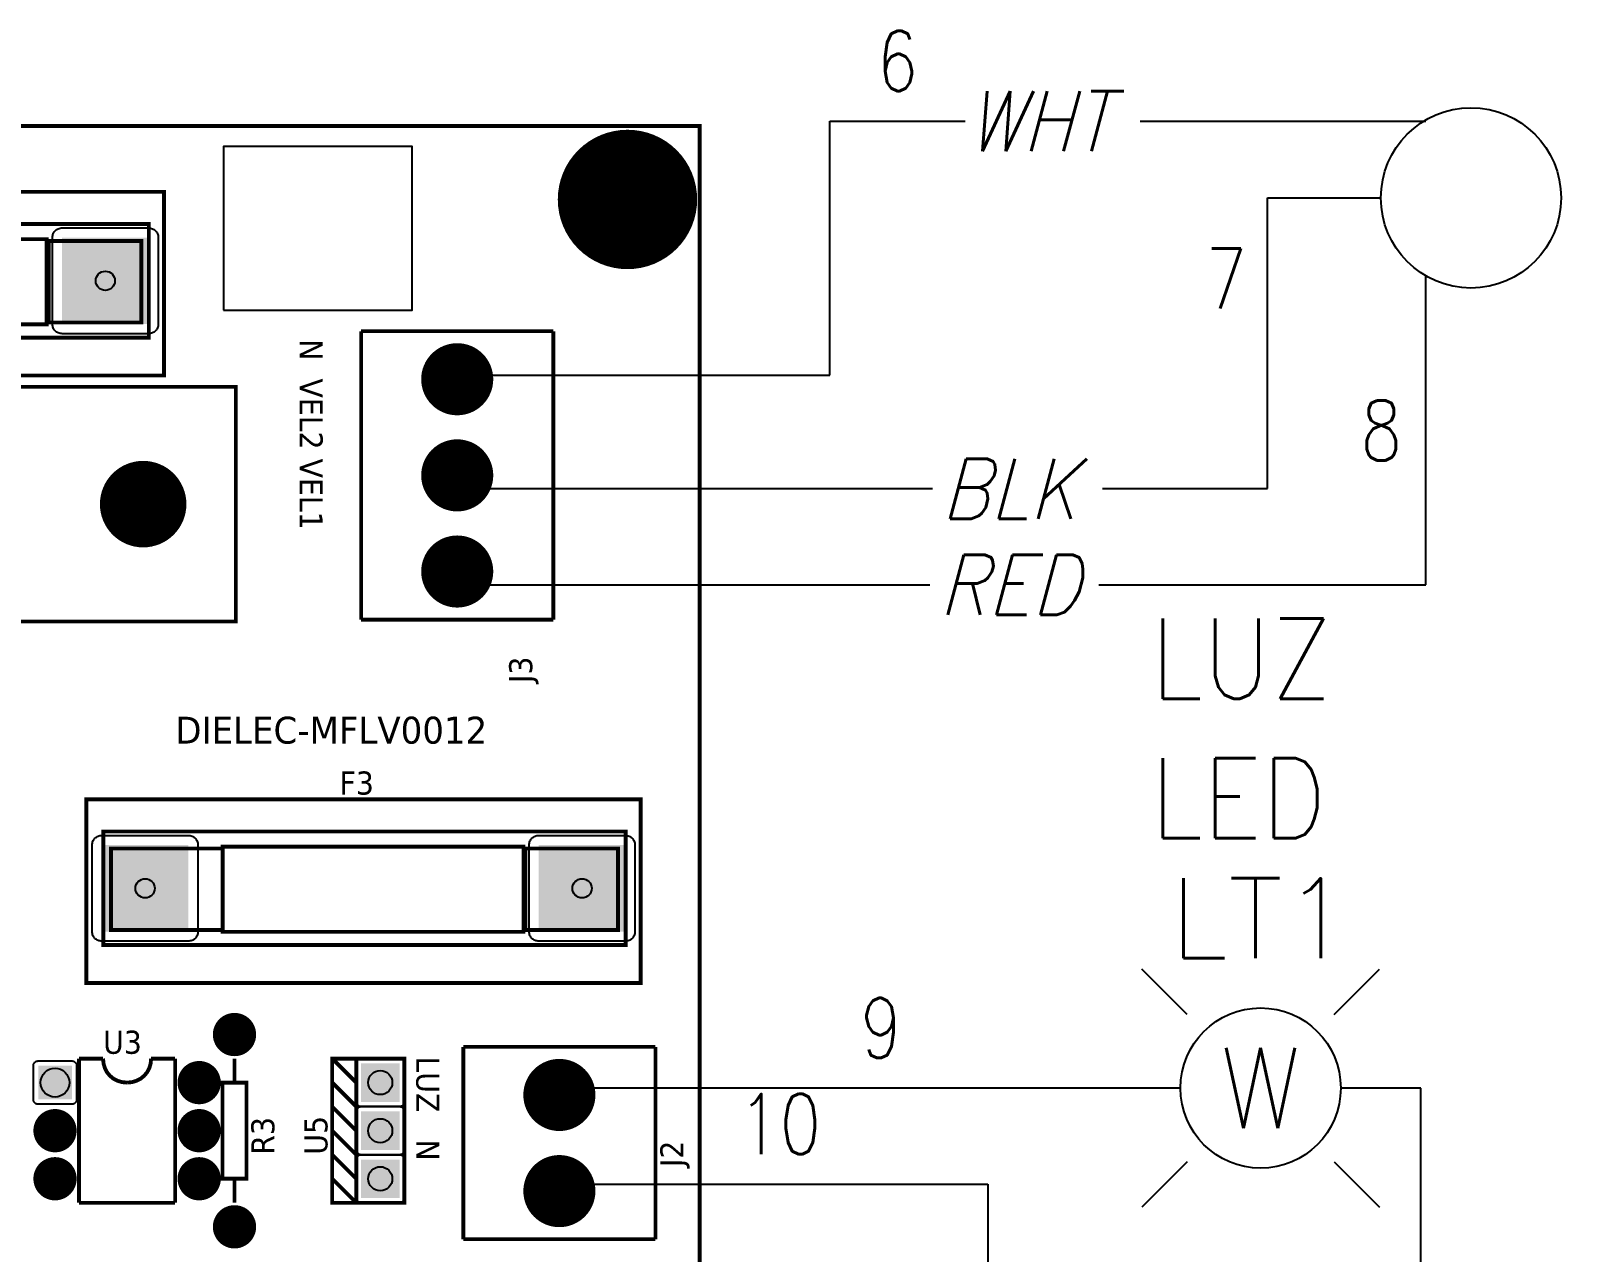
# Model space of a CAD drawing. Header units: millimetres. Extents: x 123.5 to 144.3, y 105.4 to 121.6.
# Drawn here: x 132.199 to 137.034, y 110.957 to 114.767 of the extents above; entities that cross this region are included whole.
import ezdxf
from ezdxf.enums import TextEntityAlignment as Align

# ---------------------------------------------------------------- set-up
doc = ezdxf.new("R2010")
doc.units = ezdxf.units.MM
for name, color, linetype in [('DESC', 250, 'Continuous'), ('MISC', 7, 'Continuous'), ('SYMS', 7, 'Continuous'), ('TAGS', 250, 'Continuous'), ('WIRES', 7, 'Continuous')]:
    doc.layers.add(name, color=color, linetype=linetype)
doc.layers.add('WIRENO', color=7, linetype='Continuous', true_color=0x000000)
doc.styles.get("Standard").update_dxf_attribs({"font": 'tahoma.ttf'})
doc.styles.add('WD', font='romans.shx')

# ---------------------------------------------------------------- blocks, each defined once
blk = doc.blocks.new('EPAD')
at = {"const_width": 0.5}
blk.add_lwpolyline([(-0.25, 0, 1), (0.25, 0, 1)], format="xyb", close=True, dxfattribs=at)
blk = doc.blocks.new('RPAD')
blk.add_trace([(-0.5, -0.5), (-0.5, 0.5), (0.5, -0.5), (0.5, 0.5)])
blk = doc.blocks.new('tarjetaconvariacion')
at = {"const_width": 0.008}
for points in [[(127.847, 109.7465), (133.0405, 109.7465), (133.0405, 113.7851), (127.847, 113.7851), (127.847, 109.7465)], [(127.847, 109.7465), (133.0405, 109.7465), (133.0405, 113.7851), (127.847, 113.7851), (127.847, 109.7465)], [(127.847, 109.7465), (133.0405, 109.7465), (133.0405, 113.7851), (127.847, 113.7851), (127.847, 109.7465)], [(130.7722, 113.2662), (131.9257, 113.2662), (131.9257, 113.6481), (130.7722, 113.6481), (130.7722, 113.2662)], [(130.7722, 113.2662), (131.9257, 113.2662), (131.9257, 113.6481), (130.7722, 113.6481), (130.7722, 113.2662)], [(130.7722, 113.2662), (131.9257, 113.2662), (131.9257, 113.6481), (130.7722, 113.6481), (130.7722, 113.2662)], [(130.8076, 113.3449), (131.8942, 113.3449), (131.8942, 113.5812), (130.8076, 113.5812), (130.8076, 113.3449)], [(130.8076, 113.3449), (131.8942, 113.3449), (131.8942, 113.5812), (130.8076, 113.5812), (130.8076, 113.3449)], [(130.8076, 113.3449), (131.8942, 113.3449), (131.8942, 113.5812), (130.8076, 113.5812), (130.8076, 113.3449)], [(131.0557, 113.3725), (131.6816, 113.3725), (131.6816, 113.5497), (131.0557, 113.5497), (131.0557, 113.3725)], [(131.0557, 113.3725), (131.6816, 113.3725), (131.6816, 113.5497), (131.0557, 113.5497), (131.0557, 113.3725)], [(131.0557, 113.3725), (131.6816, 113.3725), (131.6816, 113.5497), (131.0557, 113.5497), (131.0557, 113.3725)], [(131.6856, 113.3764), (131.8785, 113.3764), (131.8785, 113.5457), (131.6856, 113.5457), (131.6856, 113.3764)], [(131.6856, 113.3764), (131.8785, 113.3764), (131.8785, 113.5457), (131.6856, 113.5457), (131.6856, 113.3764)], [(131.6856, 113.3764), (131.8785, 113.3764), (131.8785, 113.5457), (131.6856, 113.5457), (131.6856, 113.3764)], [(132.336, 113.3583), (132.736, 113.3583)], [(132.336, 113.3583), (132.336, 112.7583)], [(132.336, 113.3583), (132.736, 113.3583)], [(132.336, 113.3583), (132.336, 112.7583)], [(132.336, 113.3583), (132.736, 113.3583)], [(132.336, 113.3583), (132.336, 112.7583)], [(132.736, 112.7583), (132.736, 113.3583)], [(132.736, 112.7583), (132.736, 113.3583)], [(132.736, 112.7583), (132.736, 113.3583)], [(130.6974, 112.7544), (132.0753, 112.7544), (132.0753, 113.2426), (130.6974, 113.2426), (130.6974, 112.7544)], [(130.6974, 112.7544), (132.0753, 112.7544), (132.0753, 113.2426), (130.6974, 113.2426), (130.6974, 112.7544)], [(130.6974, 112.7544), (132.0753, 112.7544), (132.0753, 113.2426), (130.6974, 113.2426), (130.6974, 112.7544)], [(132.336, 112.7583), (132.736, 112.7583)], [(132.336, 112.7583), (132.736, 112.7583)], [(132.336, 112.7583), (132.736, 112.7583)], [(131.7643, 112.0024), (132.9179, 112.0024), (132.9179, 112.3843), (131.7643, 112.3843), (131.7643, 112.0024)], [(131.7643, 112.0024), (132.9179, 112.0024), (132.9179, 112.3843), (131.7643, 112.3843), (131.7643, 112.0024)], [(131.7643, 112.0024), (132.9179, 112.0024), (132.9179, 112.3843), (131.7643, 112.3843), (131.7643, 112.0024)], [(131.7997, 112.0812), (132.8864, 112.0812), (132.8864, 112.3174), (131.7997, 112.3174), (131.7997, 112.0812)], [(131.7997, 112.0812), (132.8864, 112.0812), (132.8864, 112.3174), (131.7997, 112.3174), (131.7997, 112.0812)], [(131.7997, 112.0812), (132.8864, 112.0812), (132.8864, 112.3174), (131.7997, 112.3174), (131.7997, 112.0812)], [(131.8155, 112.1127), (132.0478, 112.1127), (132.0478, 112.282), (131.8155, 112.282), (131.8155, 112.1127)], [(131.8155, 112.1127), (132.0478, 112.1127), (132.0478, 112.282), (131.8155, 112.282), (131.8155, 112.1127)], [(131.8155, 112.1127), (132.0478, 112.1127), (132.0478, 112.282), (131.8155, 112.282), (131.8155, 112.1127)], [(132.0478, 112.1087), (132.6738, 112.1087), (132.6738, 112.2859), (132.0478, 112.2859), (132.0478, 112.1087)], [(132.0478, 112.1087), (132.6738, 112.1087), (132.6738, 112.2859), (132.0478, 112.2859), (132.0478, 112.1087)], [(132.0478, 112.1087), (132.6738, 112.1087), (132.6738, 112.2859), (132.0478, 112.2859), (132.0478, 112.1087)], [(132.6777, 112.1127), (132.8706, 112.1127), (132.8706, 112.282), (132.6777, 112.282), (132.6777, 112.1127)], [(132.6777, 112.1127), (132.8706, 112.1127), (132.8706, 112.282), (132.6777, 112.282), (132.6777, 112.1127)], [(132.6777, 112.1127), (132.8706, 112.1127), (132.8706, 112.282), (132.6777, 112.282), (132.6777, 112.1127)], [(132.9486, 111.8694), (132.5486, 111.8694)], [(132.5486, 111.8694), (132.5486, 111.4694)], [(132.9486, 111.8694), (132.5486, 111.8694)], [(132.5486, 111.8694), (132.5486, 111.4694)], [(132.9486, 111.8694), (132.5486, 111.8694)], [(132.5486, 111.8694), (132.5486, 111.4694)], [(132.9486, 111.8694), (132.9486, 111.4694)], [(132.9486, 111.8694), (132.9486, 111.4694)], [(132.9486, 111.8694), (132.9486, 111.4694)], [(131.749, 111.8451), (131.799, 111.8451)], [(131.749, 111.8451), (131.749, 111.5451)], [(131.749, 111.8451), (131.799, 111.8451)], [(131.749, 111.8451), (131.749, 111.5451)], [(131.749, 111.8451), (131.799, 111.8451)], [(131.749, 111.8451), (131.749, 111.5451)], [(131.849, 111.7951), (131.8386, 111.7961), (131.829, 111.7989), (131.8205, 111.8033), (131.8132, 111.8093), (131.8072, 111.8166), (131.8028, 111.8251), (131.8, 111.8347), (131.799, 111.8451)], [(131.849, 111.7951), (131.8386, 111.7961), (131.829, 111.7989), (131.8205, 111.8033), (131.8132, 111.8093), (131.8072, 111.8166), (131.8028, 111.8251), (131.8, 111.8347), (131.799, 111.8451)], [(131.849, 111.7951), (131.8386, 111.7961), (131.829, 111.7989), (131.8205, 111.8033), (131.8132, 111.8093), (131.8072, 111.8166), (131.8028, 111.8251), (131.8, 111.8347), (131.799, 111.8451)], [(131.849, 111.7951), (131.8592, 111.7961), (131.8687, 111.7989), (131.8772, 111.8033), (131.8845, 111.8093), (131.8906, 111.8166), (131.8952, 111.8251), (131.898, 111.8347), (131.899, 111.8451)], [(131.849, 111.7951), (131.8592, 111.7961), (131.8687, 111.7989), (131.8772, 111.8033), (131.8845, 111.8093), (131.8906, 111.8166), (131.8952, 111.8251), (131.898, 111.8347), (131.899, 111.8451)], [(131.849, 111.7951), (131.8592, 111.7961), (131.8687, 111.7989), (131.8772, 111.8033), (131.8845, 111.8093), (131.8906, 111.8166), (131.8952, 111.8251), (131.898, 111.8347), (131.899, 111.8451)], [(131.899, 111.8451), (131.949, 111.8451)], [(131.899, 111.8451), (131.949, 111.8451)], [(131.899, 111.8451), (131.949, 111.8451)], [(131.949, 111.8451), (131.949, 111.5451)], [(131.949, 111.8451), (131.949, 111.5451)], [(131.949, 111.8451), (131.949, 111.5451)], [(132.0725, 111.8451), (132.0725, 111.7951)], [(132.0725, 111.8451), (132.0725, 111.7951)], [(132.0725, 111.8451), (132.0725, 111.7951)], [(132.3259, 111.5451), (132.4259, 111.5451), (132.4259, 111.8451), (132.3259, 111.8451), (132.3259, 111.5451), (132.2759, 111.5451), (132.2759, 111.8451), (132.3259, 111.8451)], [(132.3259, 111.7951), (132.2759, 111.8451)], [(132.3259, 111.5451), (132.4259, 111.5451), (132.4259, 111.8451), (132.3259, 111.8451), (132.3259, 111.5451), (132.2759, 111.5451), (132.2759, 111.8451), (132.3259, 111.8451)], [(132.3259, 111.7951), (132.2759, 111.8451)], [(132.3259, 111.5451), (132.4259, 111.5451), (132.4259, 111.8451), (132.3259, 111.8451), (132.3259, 111.5451), (132.2759, 111.5451), (132.2759, 111.8451), (132.3259, 111.8451)], [(132.3259, 111.7951), (132.2759, 111.8451)], [(132.0475, 111.5951), (132.0975, 111.5951), (132.0975, 111.7951), (132.0475, 111.7951), (132.0475, 111.5951)], [(132.0475, 111.5951), (132.0975, 111.5951), (132.0975, 111.7951), (132.0475, 111.7951), (132.0475, 111.5951)], [(132.0475, 111.5951), (132.0975, 111.5951), (132.0975, 111.7951), (132.0475, 111.7951), (132.0475, 111.5951)], [(132.3259, 111.7451), (132.2759, 111.7951)], [(132.3259, 111.7451), (132.2759, 111.7951)], [(132.3259, 111.7451), (132.2759, 111.7951)], [(132.3259, 111.6951), (132.2759, 111.7451)], [(132.3259, 111.6951), (132.2759, 111.7451)], [(132.3259, 111.6951), (132.2759, 111.7451)], [(132.3259, 111.6451), (132.2759, 111.6951)], [(132.3259, 111.6451), (132.2759, 111.6951)], [(132.3259, 111.6451), (132.2759, 111.6951)], [(132.3259, 111.5951), (132.2759, 111.6451)], [(132.3259, 111.5951), (132.2759, 111.6451)], [(132.3259, 111.5951), (132.2759, 111.6451)], [(132.0725, 111.5951), (132.0725, 111.5451)], [(132.0725, 111.5951), (132.0725, 111.5451)], [(132.0725, 111.5951), (132.0725, 111.5451)], [(132.3259, 111.5451), (132.2759, 111.5951)], [(132.3259, 111.5451), (132.2759, 111.5951)], [(132.3259, 111.5451), (132.2759, 111.5951)], [(131.749, 111.5451), (131.949, 111.5451)], [(131.749, 111.5451), (131.949, 111.5451)], [(131.749, 111.5451), (131.949, 111.5451)], [(132.9486, 111.4694), (132.5486, 111.4694)], [(132.9486, 111.4694), (132.5486, 111.4694)], [(132.9486, 111.4694), (132.5486, 111.4694)]]:
    blk.add_lwpolyline(points, dxfattribs=at)
blk.add_lwpolyline([(132.0499, 113.4021), (132.4423, 113.4021), (132.4423, 113.7422), (132.0499, 113.7422), (132.0499, 113.4021)])
for points in [[(131.7137, 113.5731), (131.8937, 113.5731), (131.8958, 113.573), (131.8978, 113.5727), (131.8997, 113.5722), (131.9016, 113.5715), (131.9033, 113.5707), (131.905, 113.5697), (131.9065, 113.5686), (131.9079, 113.5673), (131.9092, 113.5659), (131.9103, 113.5643), (131.9113, 113.5627), (131.9121, 113.5609), (131.9128, 113.5591), (131.9133, 113.5571), (131.9136, 113.5551), (131.9137, 113.5531), (131.9137, 113.3731), (131.9136, 113.371), (131.9133, 113.369), (131.9128, 113.367), (131.9121, 113.3652), (131.9113, 113.3634), (131.9103, 113.3618), (131.9092, 113.3602), (131.9079, 113.3588), (131.9065, 113.3576), (131.905, 113.3564), (131.9033, 113.3554), (131.9016, 113.3546), (131.8997, 113.3539), (131.8978, 113.3535), (131.8958, 113.3532), (131.8937, 113.3531), (131.7137, 113.3531), (131.7116, 113.3532), (131.7096, 113.3535), (131.7077, 113.3539), (131.7058, 113.3546), (131.7041, 113.3554), (131.7024, 113.3564), (131.7009, 113.3576), (131.6995, 113.3588), (131.6982, 113.3602), (131.697, 113.3618), (131.6961, 113.3634), (131.6952, 113.3652), (131.6946, 113.367), (131.6941, 113.369), (131.6938, 113.371), (131.6937, 113.3731), (131.6937, 113.5531), (131.6938, 113.5551), (131.6941, 113.5571), (131.6946, 113.5591), (131.6952, 113.5609), (131.6961, 113.5627), (131.697, 113.5643), (131.6982, 113.5659), (131.6995, 113.5673), (131.7009, 113.5686), (131.7024, 113.5697), (131.7041, 113.5707), (131.7058, 113.5715), (131.7077, 113.5722), (131.7096, 113.5727), (131.7116, 113.573), (131.7137, 113.5731)], [(131.7964, 112.3093), (131.9764, 112.3093), (131.9784, 112.3092), (131.9804, 112.3089), (131.9824, 112.3084), (131.9842, 112.3077), (131.986, 112.3069), (131.9876, 112.3059), (131.9892, 112.3048), (131.9906, 112.3035), (131.9919, 112.3021), (131.993, 112.3005), (131.994, 112.2989), (131.9948, 112.2971), (131.9955, 112.2953), (131.996, 112.2934), (131.9963, 112.2914), (131.9964, 112.2893), (131.9964, 112.1093), (131.9963, 112.1072), (131.996, 112.1052), (131.9955, 112.1033), (131.9948, 112.1014), (131.994, 112.0997), (131.993, 112.098), (131.9919, 112.0965), (131.9906, 112.0951), (131.9892, 112.0938), (131.9876, 112.0926), (131.986, 112.0916), (131.9842, 112.0908), (131.9824, 112.0902), (131.9804, 112.0897), (131.9784, 112.0894), (131.9764, 112.0893), (131.7964, 112.0893), (131.7943, 112.0894), (131.7923, 112.0897), (131.7903, 112.0902), (131.7885, 112.0908), (131.7867, 112.0916), (131.7851, 112.0926), (131.7836, 112.0938), (131.7821, 112.0951), (131.7809, 112.0965), (131.7797, 112.098), (131.7787, 112.0997), (131.7779, 112.1014), (131.7772, 112.1033), (131.7768, 112.1052), (131.7765, 112.1072), (131.7764, 112.1093), (131.7764, 112.2893), (131.7765, 112.2914), (131.7768, 112.2934), (131.7772, 112.2953), (131.7779, 112.2971), (131.7787, 112.2989), (131.7797, 112.3005), (131.7809, 112.3021), (131.7821, 112.3035), (131.7836, 112.3048), (131.7851, 112.3059), (131.7867, 112.3069), (131.7885, 112.3077), (131.7903, 112.3084), (131.7923, 112.3089), (131.7943, 112.3092), (131.7964, 112.3093)], [(132.7058, 112.3093), (132.8858, 112.3093), (132.8879, 112.3092), (132.8899, 112.3089), (132.8918, 112.3084), (132.8937, 112.3077), (132.8954, 112.3069), (132.8971, 112.3059), (132.8986, 112.3048), (132.9, 112.3035), (132.9013, 112.3021), (132.9024, 112.3005), (132.9034, 112.2989), (132.9043, 112.2971), (132.9049, 112.2953), (132.9054, 112.2934), (132.9057, 112.2914), (132.9058, 112.2893), (132.9058, 112.1093), (132.9057, 112.1072), (132.9054, 112.1052), (132.9049, 112.1033), (132.9043, 112.1014), (132.9034, 112.0997), (132.9024, 112.098), (132.9013, 112.0965), (132.9, 112.0951), (132.8986, 112.0938), (132.8971, 112.0926), (132.8954, 112.0916), (132.8937, 112.0908), (132.8918, 112.0902), (132.8899, 112.0897), (132.8879, 112.0894), (132.8858, 112.0893), (132.7058, 112.0893), (132.7037, 112.0894), (132.7017, 112.0897), (132.6998, 112.0902), (132.6979, 112.0908), (132.6962, 112.0916), (132.6945, 112.0926), (132.693, 112.0938), (132.6916, 112.0951), (132.6903, 112.0965), (132.6892, 112.098), (132.6882, 112.0997), (132.6874, 112.1014), (132.6867, 112.1033), (132.6862, 112.1052), (132.6859, 112.1072), (132.6858, 112.1093), (132.6858, 112.2893), (132.6859, 112.2914), (132.6862, 112.2934), (132.6867, 112.2953), (132.6874, 112.2971), (132.6882, 112.2989), (132.6892, 112.3005), (132.6903, 112.3021), (132.6916, 112.3035), (132.693, 112.3048), (132.6945, 112.3059), (132.6962, 112.3069), (132.6979, 112.3077), (132.6998, 112.3084), (132.7017, 112.3089), (132.7037, 112.3092), (132.7058, 112.3093)], [(131.744, 111.8301), (131.744, 111.7601), (131.744, 111.7591), (131.7438, 111.7581), (131.7436, 111.7571), (131.7433, 111.7562), (131.7428, 111.7553), (131.7423, 111.7545), (131.7418, 111.7537), (131.7411, 111.753), (131.7404, 111.7524), (131.7397, 111.7518), (131.7388, 111.7513), (131.738, 111.7509), (131.737, 111.7506), (131.7361, 111.7503), (131.7351, 111.7502), (131.734, 111.7501), (131.664, 111.7501), (131.663, 111.7502), (131.662, 111.7503), (131.661, 111.7506), (131.6601, 111.7509), (131.6592, 111.7513), (131.6584, 111.7518), (131.6576, 111.7524), (131.6569, 111.753), (131.6563, 111.7537), (131.6557, 111.7545), (131.6552, 111.7553), (131.6548, 111.7562), (131.6545, 111.7571), (131.6542, 111.7581), (131.6541, 111.7591), (131.654, 111.7601), (131.654, 111.8301), (131.6541, 111.8312), (131.6542, 111.8322), (131.6545, 111.8332), (131.6548, 111.8341), (131.6552, 111.835), (131.6557, 111.8358), (131.6563, 111.8365), (131.6569, 111.8373), (131.6576, 111.8379), (131.6584, 111.8385), (131.6592, 111.839), (131.6601, 111.8394), (131.661, 111.8397), (131.662, 111.8399), (131.663, 111.8401), (131.664, 111.8401), (131.734, 111.8401), (131.7351, 111.8401), (131.7361, 111.8399), (131.737, 111.8397), (131.738, 111.8394), (131.7388, 111.839), (131.7397, 111.8385), (131.7404, 111.8379), (131.7411, 111.8373), (131.7418, 111.8365), (131.7423, 111.8358), (131.7428, 111.835), (131.7433, 111.8341), (131.7436, 111.8332), (131.7438, 111.8322), (131.744, 111.8312), (131.744, 111.8301)], [(132.3259, 111.7551), (132.3259, 111.8351), (132.326, 111.8362), (132.3261, 111.8372), (132.3264, 111.8382), (132.3267, 111.8391), (132.3271, 111.84), (132.3276, 111.8408), (132.3282, 111.8415), (132.3288, 111.8423), (132.3295, 111.8429), (132.3303, 111.8435), (132.3311, 111.844), (132.332, 111.8444), (132.3329, 111.8447), (132.3339, 111.8449), (132.3349, 111.8451), (132.3359, 111.8451), (132.4159, 111.8451), (132.417, 111.8451), (132.418, 111.8449), (132.4189, 111.8447), (132.4199, 111.8444), (132.4207, 111.844), (132.4216, 111.8435), (132.4223, 111.8429), (132.423, 111.8423), (132.4237, 111.8415), (132.4242, 111.8408), (132.4247, 111.84), (132.4252, 111.8391), (132.4255, 111.8382), (132.4257, 111.8372), (132.4259, 111.8362), (132.4259, 111.8351), (132.4259, 111.7551), (132.4259, 111.7541), (132.4257, 111.7531), (132.4255, 111.7521), (132.4252, 111.7512), (132.4247, 111.7503), (132.4242, 111.7495), (132.4237, 111.7487), (132.423, 111.748), (132.4223, 111.7474), (132.4216, 111.7468), (132.4207, 111.7463), (132.4199, 111.7459), (132.4189, 111.7456), (132.418, 111.7453), (132.417, 111.7452), (132.4159, 111.7451), (132.3359, 111.7451), (132.3349, 111.7452), (132.3339, 111.7453), (132.3329, 111.7456), (132.332, 111.7459), (132.3311, 111.7463), (132.3303, 111.7468), (132.3295, 111.7474), (132.3288, 111.748), (132.3282, 111.7487), (132.3276, 111.7495), (132.3271, 111.7503), (132.3267, 111.7512), (132.3264, 111.7521), (132.3261, 111.7531), (132.326, 111.7541), (132.3259, 111.7551)], [(132.3259, 111.6551), (132.3259, 111.7351), (132.326, 111.7362), (132.3261, 111.7372), (132.3264, 111.7382), (132.3267, 111.7391), (132.3271, 111.74), (132.3276, 111.7408), (132.3282, 111.7415), (132.3288, 111.7423), (132.3295, 111.7429), (132.3303, 111.7435), (132.3311, 111.744), (132.332, 111.7444), (132.3329, 111.7447), (132.3339, 111.7449), (132.3349, 111.7451), (132.3359, 111.7451), (132.4159, 111.7451), (132.417, 111.7451), (132.418, 111.7449), (132.4189, 111.7447), (132.4199, 111.7444), (132.4207, 111.744), (132.4216, 111.7435), (132.4223, 111.7429), (132.423, 111.7423), (132.4237, 111.7415), (132.4242, 111.7408), (132.4247, 111.74), (132.4252, 111.7391), (132.4255, 111.7382), (132.4257, 111.7372), (132.4259, 111.7362), (132.4259, 111.7351), (132.4259, 111.6551), (132.4259, 111.6541), (132.4257, 111.6531), (132.4255, 111.6521), (132.4252, 111.6512), (132.4247, 111.6503), (132.4242, 111.6495), (132.4237, 111.6487), (132.423, 111.648), (132.4223, 111.6474), (132.4216, 111.6468), (132.4207, 111.6463), (132.4199, 111.6459), (132.4189, 111.6456), (132.418, 111.6453), (132.417, 111.6452), (132.4159, 111.6451), (132.3359, 111.6451), (132.3349, 111.6452), (132.3339, 111.6453), (132.3329, 111.6456), (132.332, 111.6459), (132.3311, 111.6463), (132.3303, 111.6468), (132.3295, 111.6474), (132.3288, 111.648), (132.3282, 111.6487), (132.3276, 111.6495), (132.3271, 111.6503), (132.3267, 111.6512), (132.3264, 111.6521), (132.3261, 111.6531), (132.326, 111.6541), (132.3259, 111.6551)], [(132.3259, 111.5551), (132.3259, 111.6351), (132.326, 111.6362), (132.3261, 111.6372), (132.3264, 111.6382), (132.3267, 111.6391), (132.3271, 111.64), (132.3276, 111.6408), (132.3282, 111.6415), (132.3288, 111.6423), (132.3295, 111.6429), (132.3303, 111.6435), (132.3311, 111.644), (132.332, 111.6444), (132.3329, 111.6447), (132.3339, 111.6449), (132.3349, 111.6451), (132.3359, 111.6451), (132.4159, 111.6451), (132.417, 111.6451), (132.418, 111.6449), (132.4189, 111.6447), (132.4199, 111.6444), (132.4207, 111.644), (132.4216, 111.6435), (132.4223, 111.6429), (132.423, 111.6423), (132.4237, 111.6415), (132.4242, 111.6408), (132.4247, 111.64), (132.4252, 111.6391), (132.4255, 111.6382), (132.4257, 111.6372), (132.4259, 111.6362), (132.4259, 111.6351), (132.4259, 111.5551), (132.4259, 111.5541), (132.4257, 111.5531), (132.4255, 111.5521), (132.4252, 111.5512), (132.4247, 111.5503), (132.4242, 111.5495), (132.4237, 111.5487), (132.423, 111.548), (132.4223, 111.5474), (132.4216, 111.5468), (132.4207, 111.5463), (132.4199, 111.5459), (132.4189, 111.5456), (132.418, 111.5453), (132.417, 111.5452), (132.4159, 111.5451), (132.3359, 111.5451), (132.3349, 111.5452), (132.3339, 111.5453), (132.3329, 111.5456), (132.332, 111.5459), (132.3311, 111.5463), (132.3303, 111.5468), (132.3295, 111.5474), (132.3288, 111.548), (132.3282, 111.5487), (132.3276, 111.5495), (132.3271, 111.5503), (132.3267, 111.5512), (132.3264, 111.5521), (132.3261, 111.5531), (132.326, 111.5541), (132.3259, 111.5551)]]:
    blk.add_lwpolyline(points, close=True)
for centre, radius in [((132.8903, 113.6323), 0.03), ((131.8037, 113.4631), 0.02), ((132.536, 113.2583), 0.03), ((132.536, 113.0583), 0.03), ((131.8824, 112.9985), 0.03), ((132.536, 112.8583), 0.03), ((131.8864, 112.1993), 0.02), ((132.7958, 112.1993), 0.02), ((132.0725, 111.8951), 0.025), ((131.699, 111.7951), 0.03), ((131.999, 111.7951), 0.03), ((132.3759, 111.7951), 0.025), ((132.7486, 111.7694), 0.03), ((131.699, 111.6951), 0.03), ((131.999, 111.6951), 0.03), ((132.3759, 111.6951), 0.025), ((131.699, 111.5951), 0.03), ((131.999, 111.5951), 0.03), ((132.3759, 111.5951), 0.025), ((132.7486, 111.5694), 0.03), ((132.0725, 111.4951), 0.025)]:
    blk.add_circle(centre, radius)
for name, p, xscale, yscale in [('EPAD', (132.8903, 113.6323), 0.29, 0.29), ('EPAD', (132.8903, 113.6323), 0.25, 0.25), ('RPAD', (131.8037, 113.4631), 0.18, 0.18), ('EPAD', (132.536, 113.2583), 0.15, 0.15), ('EPAD', (132.536, 113.2583), 0.12, 0.12), ('EPAD', (132.536, 113.0583), 0.15, 0.15), ('EPAD', (132.536, 113.0583), 0.12, 0.12), ('EPAD', (131.8824, 112.9985), 0.18, 0.18), ('EPAD', (131.8824, 112.9985), 0.15, 0.15), ('EPAD', (132.536, 112.8583), 0.15, 0.15), ('EPAD', (132.536, 112.8583), 0.12, 0.12), ('RPAD', (131.8864, 112.1993), 0.18, 0.18), ('RPAD', (132.7958, 112.1993), 0.18, 0.18), ('EPAD', (132.0725, 111.8951), 0.09, 0.09), ('EPAD', (132.0725, 111.8951), 0.07, 0.07), ('EPAD', (131.999, 111.7951), 0.09, 0.09), ('EPAD', (131.999, 111.7951), 0.07, 0.07), ('EPAD', (132.7486, 111.7694), 0.15, 0.15), ('EPAD', (132.7486, 111.7694), 0.12, 0.12), ('EPAD', (131.699, 111.6951), 0.09, 0.09), ('EPAD', (131.999, 111.6951), 0.09, 0.09), ('EPAD', (131.699, 111.6951), 0.07, 0.07), ('EPAD', (131.999, 111.6951), 0.07, 0.07), ('EPAD', (131.699, 111.5951), 0.09, 0.09), ('EPAD', (131.999, 111.5951), 0.09, 0.09), ('EPAD', (132.7486, 111.5694), 0.15, 0.15), ('EPAD', (131.699, 111.5951), 0.07, 0.07), ('EPAD', (131.999, 111.5951), 0.07, 0.07), ('EPAD', (132.7486, 111.5694), 0.12, 0.12), ('EPAD', (132.0725, 111.4951), 0.09, 0.09), ('EPAD', (132.0725, 111.4951), 0.07, 0.07)]:
    blk.add_blockref(name, p, dxfattribs=dict(xscale=xscale, yscale=yscale))
for p, xscale, yscale, rotation in [((131.699, 111.7951), 0.07, 0.07, 270), ((132.3759, 111.7951), 0.08, 0.08, 90), ((132.3759, 111.6951), 0.08, 0.08, 90), ((132.3759, 111.5951), 0.08, 0.08, 90)]:
    blk.add_blockref('RPAD', p, dxfattribs=dict(xscale=xscale, yscale=yscale, rotation=rotation))
at = {"width": 1.041667}
for s, rotation, p in [('N  VEL2 VEL1', 270, (132.2081, 113.3416)), ('N  VEL2 VEL1', 270, (132.2081, 113.3416)), ('N  VEL2 VEL1', 270, (132.2081, 113.3416)), ('J3', 90, (132.6921, 112.6264)), ('J3', 90, (132.6921, 112.6264)), ('J3', 90, (132.6921, 112.6264)), ('LUZ   N', 270, (132.4508, 111.8496)), ('LUZ   N', 270, (132.4508, 111.8496)), ('LUZ   N', 270, (132.4508, 111.8496)), ('R3', 90, (132.1555, 111.6451)), ('R3', 90, (132.1555, 111.6451)), ('R3', 90, (132.1555, 111.6451)), ('U5', 90, (132.2659, 111.6451)), ('U5', 90, (132.2659, 111.6451)), ('U5', 90, (132.2659, 111.6451)), ('J2', 90, (133.0066, 111.6194)), ('J2', 90, (133.0066, 111.6194)), ('J2', 90, (133.0066, 111.6194))]:
    blk.add_text(s, height=0.048, rotation=rotation, dxfattribs=at).set_placement(p)
for s, height, width, p in [('DIELEC-MFLV0012', 0.056, 1.071429, (131.9494, 112.5003)), ('DIELEC-MFLV0012', 0.056, 1.071429, (131.9494, 112.5003)), ('DIELEC-MFLV0012', 0.056, 1.071429, (131.9494, 112.5003)), ('F3', 0.048, 1.041667, (132.2911, 112.3943)), ('F3', 0.048, 1.041667, (132.2911, 112.3943)), ('F3', 0.048, 1.041667, (132.2911, 112.3943)), ('U3', 0.048, 1.041667, (131.799, 111.8551)), ('U3', 0.048, 1.041667, (131.799, 111.8551)), ('U3', 0.048, 1.041667, (131.799, 111.8551))]:
    blk.add_text(s, height=height, dxfattribs=dict(width=width)).set_placement(p)
blk = doc.blocks.new('HLT1W')
for p, q in [((-0.1149, 0.1149), (-0.1856, 0.1856)), ((0.1149, 0.1149), (0.1856, 0.1856)), ((-0.1149, -0.1149), (-0.1856, -0.1856)), ((0.1149, -0.1149), (0.1856, -0.1856))]:
    blk.add_line(p, q)
blk.add_circle((0, 0), 0.125)
at = {"style": 'WD', "width": 0.7}
for tag, p in [('INST', (0.0055, 0.5282)), ('LOC', (0.0055, 0.3586))]:
    blk.add_attdef(tag, text='', height=0.125, dxfattribs=at).set_placement(p, align=Align.CENTER)
at = {"style": 'WD'}
blk.add_attdef('TAG1', text='', height=0.125, dxfattribs=at).set_placement((0, 0.2024), align=Align.CENTER)
at = {"style": 'WD', "flags": 9}
blk.add_attdef('FAMILY', text='', height=0.01, dxfattribs=at).set_placement((-0.0053, 0.1606), align=Align.CENTER)
at = {"linetype": 'Continuous', "style": 'WD', "flags": 1}
for tag, p in [('CAT', (0, 0.1403)), ('MFG', (0, 0.1208))]:
    blk.add_attdef(tag, text='', height=0.01, dxfattribs=at).set_placement(p, align=Align.MIDDLE)
at = {"style": 'WD'}
for tag, p, width in [('DESC1', (1.125, 0), 0.9), ('WDTAGALT', (1.125, -0.3125), 0.7)]:
    blk.add_attdef(tag, p, '', height=0.125, dxfattribs=dict(at, width=width))
at = {"linetype": 'Continuous', "style": 'WD', "flags": 9}
blk.add_attdef('ASSYCODE', text='', height=0.01, dxfattribs=at).set_placement((-0.001, 0.0957), align=Align.CENTER)
at = {"style": 'WD'}
blk.add_attdef('COLOR', text='', height=0.125, dxfattribs=at).set_placement((0, 0), align=Align.MIDDLE)
at = {"style": 'WD', "flags": 1}
for tag, p in [('X4TERM01', (-0.125, 0)), ('X1TERM02', (0.125, 0))]:
    blk.add_attdef(tag, p, '', height=0.0125, dxfattribs=at)
at = {"linetype": 'Continuous', "style": 'WD', "flags": 8}
blk.add_attdef('TERM01', text='', height=0.125, dxfattribs=at).set_placement((-0.175, -0.0314), align=Align.TOP_RIGHT)
blk.add_attdef('TERM02', text='', height=0.125, dxfattribs=at).set_placement((0.175, -0.0314), align=Align.TOP_LEFT)
at = {"style": 'WD', "width": 0.9}
blk.add_attdef('DESC2', text='', height=0.125, dxfattribs=at).set_placement((1.125, -0.0312), align=Align.TOP_LEFT)
blk = doc.blocks.new('HMO13')
blk.add_circle((0, 0), 0.1875)
at = {"style": 'WD'}
for tag, p, width in [('INST', (0.3805, 0.4032), 0.7), ('LOC', (0.3805, 0.2336), 0.7), ('TAG1', (0.375, 0.0774), 0.9), ('DESC1', (0.376, -0.0789), 0.9), ('DESC2', (0.376, -0.2351), 0.9), ('DESC3', (0.376, -0.3914), 0.9), ('RATING3', (0.375, -0.5476), 0.8), ('RATING4', (0.375, -0.7039), 0.8), ('WDTAGALT', (0.375, -0.875), 0.7)]:
    blk.add_attdef(tag, p, '', height=0.125, dxfattribs=dict(at, width=width))
at = {"style": 'WD', "flags": 1}
for tag, p in [('X0TERM01', (-0.0938, 0.1624)), ('X4TERM02', (-0.1875, 0)), ('X0TERM04', (0.1326, -0.1326)), ('X0TERM03', (-0.0938, -0.1624))]:
    blk.add_attdef(tag, p, '', height=0.0125, dxfattribs=at)
at = {"style": 'WD', "flags": 9}
blk.add_attdef('FAMILY', text='', height=0.01, dxfattribs=at).set_placement((-0.0053, 0.1698), align=Align.CENTER)
at = {"linetype": 'Continuous', "style": 'WD', "flags": 1}
for tag, p in [('CAT', (0, 0.1593)), ('MFG', (0, 0.1404))]:
    blk.add_attdef(tag, text='', height=0.01, dxfattribs=at).set_placement(p, align=Align.MIDDLE)
at = {"linetype": 'Continuous', "style": 'WD', "flags": 9}
blk.add_attdef('ASSYCODE', text='', height=0.01, dxfattribs=at).set_placement((0, 0.125), align=Align.CENTER)
at = {"style": 'WD', "width": 0.8}
blk.add_attdef('RATING1', text='', height=0.1, dxfattribs=at).set_placement((0, 0), align=Align.CENTER)
blk.add_attdef('RATING2', text='', height=0.1, dxfattribs=at).set_placement((0, -0.0312), align=Align.TOP_CENTER)
blk = doc.blocks.new('HT0_LGENERIC')
at = {"style": 'WD', "oblique": 15, "width": 0.9}
blk.add_attdef('COLOR', text='', height=0.125, dxfattribs=at).set_placement((0, 0), align=Align.MIDDLE_CENTER)
at = {"color": 7, "style": 'WD'}
for tag, p in [('X4_TINY_DOT_DONT_REMOVE', (-0.125, 0)), ('X1_TINY_DOT_DONT_REMOVE', (0.125, 0))]:
    blk.add_attdef(tag, p, '', height=0.0001, dxfattribs=at)
at = {"style": 'WD', "flags": 1}
for tag, p in [('X4TERM01', (-0.125, 0)), ('X1TERM01', (0.125, 0))]:
    blk.add_attdef(tag, p, '', height=0.01, dxfattribs=at)
blk = doc.blocks.new('WD_WNH')
at = {"linetype": 'Continuous', "style": 'WD', "width": 0.8}
blk.add_attdef('WIRENO', text='', height=0.125, dxfattribs=at).set_placement((0, 0.0625), align=Align.CENTER)
at = {"style": 'WD', "flags": 1}
for tag, p in [('W01USER', (0, 0.0781)), ('W02USER', (0, 0.0703)), ('W03USER', (0, 0.0625)), ('W04USER', (0, 0.0547)), ('W05USER', (0, 0.0469)), ('W06USER', (0, 0.0391)), ('W07USER', (0, 0.0312)), ('W08USER', (0, 0.0234)), ('W09USER', (0, 0.0156)), ('W10USER', (0, 0.0078))]:
    blk.add_attdef(tag, text='', height=0.005, dxfattribs=at).set_placement(p, align=Align.CENTER)
blk = doc.blocks.new('WD_WNV')
at = {"style": 'WD', "flags": 1}
for tag, p in [('W01USER', (-0.0625, 0.0938)), ('W02USER', (-0.0625, 0.0859)), ('W03USER', (-0.0625, 0.0781)), ('W04USER', (-0.0625, 0.0703)), ('W05USER', (-0.0625, 0.0625)), ('W06USER', (-0.0625, 0.0547)), ('W07USER', (-0.0625, 0.0469)), ('W08USER', (-0.0625, 0.0391)), ('W09USER', (-0.0625, 0.0312)), ('W10USER', (-0.0625, 0.0234))]:
    blk.add_attdef(tag, text='', height=0.005, dxfattribs=at).set_placement(p, align=Align.CENTER)
at = {"linetype": 'Continuous', "style": 'WD', "width": 0.8}
blk.add_attdef('WIRENO', text='', height=0.125, dxfattribs=at).set_placement((-0.05, 0), align=Align.MIDDLE_RIGHT)

msp = doc.modelspace()

# ---------------------------------------------------------------- linework, layer by layer
at = {"layer": 'WIRES'}
for p, q in [((134.6928, 113.6932), (134.6928, 114.4858)), ((134.6928, 114.4858), (135.1148, 114.4858)), ((135.6614, 114.4858), (136.5535, 114.4858)), ((136.0592, 113.3399), (136.0592, 114.2462)), ((136.0592, 114.2462), (136.4128, 114.2462)), ((136.5535, 113.0388), (136.5535, 114.0026)), ((133.5726, 113.6932), (134.6928, 113.6932)), ((133.5097, 113.3399), (135.0127, 113.3399)), ((135.5433, 113.3399), (136.0592, 113.3399)), ((133.5467, 113.0388), (135.0046, 113.0388)), ((135.5322, 113.0388), (136.5535, 113.0388)), ((135.7874, 111.4686), (133.9177, 111.4686)), ((133.9177, 111.4686), (133.9177, 111.425)), ((136.5374, 111.4686), (136.2874, 111.4686)), ((136.5374, 110.8931), (136.5374, 111.4686)), ((133.8875, 111.169), (135.1854, 111.169)), ((135.1854, 111.169), (135.1854, 110.8931))]:
    msp.add_line(p, q, dxfattribs=at)

# ---------------------------------------------------------------- block references
at = {"layer": 'DESC', "xscale": 1.5, "yscale": 1.5, "zscale": 1.5}
msp.add_blockref('tarjetaconvariacion', (-65.2745, -56.2071), dxfattribs=at)
at = {"layer": 'SYMS'}
ref = msp.add_blockref('HT0_LGENERIC', (135.3429, 114.4858), dxfattribs=dict(at, xscale=1.5, yscale=1.5, zscale=1.5))
ref.add_attrib('X1_TINY_DOT_DONT_REMOVE', '.', (135.6614, 114.4858), dxfattribs={"layer": 'MISC', "color": 7, "height": 0.00015, "style": 'WD'})
ref.add_attrib('X4_TINY_DOT_DONT_REMOVE', '.', (135.1148, 114.4858), dxfattribs={"layer": 'MISC', "color": 7, "height": 0.00015, "style": 'WD'})
ref.add_attrib('COLOR', 'WHT', dxfattribs={"layer": 'MISC', "height": 0.1875, "style": 'WD', "oblique": 15, "width": 0.9}).set_placement((135.3429, 114.4858), align=Align.MIDDLE_CENTER)
ref = msp.add_blockref('HMO13', (136.6941, 114.2462), dxfattribs=dict(at, xscale=1.5, yscale=1.5, zscale=1.5))
ref.add_attrib('DESC1', 'MOTOR DAYTON', (137.2582, 114.1279), dxfattribs={"layer": 'DESC', "height": 0.1875, "style": 'WD', "width": 0.9})
ref.add_attrib('DESC2', '2 VELOCIDADES', (137.2582, 113.8935), dxfattribs={"layer": 'DESC', "height": 0.1875, "style": 'WD', "width": 0.9})
ref.add_attrib('TAG1', 'MOT1', (137.2566, 114.3623), dxfattribs={"layer": 'TAGS', "height": 0.1875, "style": 'WD', "width": 0.9})
ref = msp.add_blockref('HT0_LGENERIC', (135.2528, 113.3385), dxfattribs=dict(at, xscale=1.5, yscale=1.5, zscale=1.5))
ref.add_attrib('X1_TINY_DOT_DONT_REMOVE', '.', (135.5433, 113.3385), dxfattribs={"layer": 'MISC', "color": 7, "height": 0.00015, "style": 'WD'})
ref.add_attrib('X4_TINY_DOT_DONT_REMOVE', '.', (135.0127, 113.3385), dxfattribs={"layer": 'MISC', "color": 7, "height": 0.00015, "style": 'WD'})
ref.add_attrib('COLOR', 'BLK', dxfattribs={"layer": 'MISC', "height": 0.1875, "style": 'WD', "oblique": 15, "width": 0.9}).set_placement((135.2528, 113.3385), align=Align.MIDDLE_CENTER)
ref = msp.add_blockref('HT0_LGENERIC', (135.2528, 113.0388), dxfattribs=dict(at, xscale=1.5, yscale=1.5, zscale=1.5))
ref.add_attrib('X1_TINY_DOT_DONT_REMOVE', '.', (135.5322, 113.0388), dxfattribs={"layer": 'MISC', "color": 7, "height": 0.00015, "style": 'WD'})
ref.add_attrib('X4_TINY_DOT_DONT_REMOVE', '.', (135.0046, 113.0388), dxfattribs={"layer": 'MISC', "color": 7, "height": 0.00015, "style": 'WD'})
ref.add_attrib('COLOR', 'RED', dxfattribs={"layer": 'MISC', "height": 0.1875, "style": 'WD', "oblique": 15, "width": 0.9}).set_placement((135.2528, 113.0388), align=Align.MIDDLE_CENTER)
ref = msp.add_blockref('HLT1W', (136.0374, 111.4686), dxfattribs=dict(at, xscale=2, yscale=2, zscale=2))
ref.add_attrib('DESC2', 'LED', dxfattribs={"layer": 'DESC', "height": 0.25, "style": 'WD', "width": 0.9}).set_placement((135.6933, 112.4979), align=Align.TOP_LEFT)
ref.add_attrib('DESC1', 'LUZ', (135.6933, 112.6833), dxfattribs={"layer": 'DESC', "height": 0.25, "style": 'WD', "width": 0.9})
ref.add_attrib('TAG1', 'LT1', dxfattribs={"layer": 'TAGS', "height": 0.25, "style": 'WD'}).set_placement((136.0374, 111.8734), align=Align.CENTER)
ref.add_attrib('COLOR', 'W', dxfattribs={"layer": 'MISC', "height": 0.25, "style": 'WD'}).set_placement((136.0374, 111.4686), align=Align.MIDDLE)
at = {"layer": 'WIRENO'}
ref = msp.add_blockref('WD_WNH', (134.9038, 114.4858), dxfattribs=dict(at, xscale=1.5, yscale=1.5, zscale=1.5))
ref.add_attrib('WIRENO', '6', dxfattribs={"linetype": 'Continuous', "height": 0.1875, "style": 'WD', "width": 0.8}).set_placement((134.9038, 114.5795), align=Align.CENTER)
ref = msp.add_blockref('WD_WNH', (135.8055, 113.591), dxfattribs=dict(at, xscale=1.5, yscale=1.5, zscale=1.5))
ref.add_attrib('WIRENO', '7', dxfattribs={"linetype": 'Continuous', "height": 0.1875, "style": 'WD', "width": 0.8}).set_placement((135.9305, 113.9012), align=Align.CENTER)
ref = msp.add_blockref('WD_WNV', (136.5535, 113.5207), dxfattribs=dict(at, xscale=1.5, yscale=1.5, zscale=1.5))
ref.add_attrib('WIRENO', '8', dxfattribs={"linetype": 'Continuous', "height": 0.1875, "style": 'WD', "width": 0.8}).set_placement((136.4785, 113.5207), align=Align.MIDDLE_RIGHT)
ref = msp.add_blockref('WD_WNH', (134.8526, 111.4686), dxfattribs=dict(at, xscale=1.5, yscale=1.5, zscale=1.5))
ref.add_attrib('WIRENO', '9', dxfattribs={"linetype": 'Continuous', "height": 0.1875, "style": 'WD', "width": 0.8}).set_placement((134.8526, 111.5624), align=Align.CENTER)
ref = msp.add_blockref('WD_WNH', (134.5365, 111.169), dxfattribs=dict(at, xscale=1.5, yscale=1.5, zscale=1.5))
ref.add_attrib('WIRENO', '10', dxfattribs={"linetype": 'Continuous', "height": 0.1875, "style": 'WD', "width": 0.8}).set_placement((134.5365, 111.2627), align=Align.CENTER)

doc.saveas('drawing.dxf')
